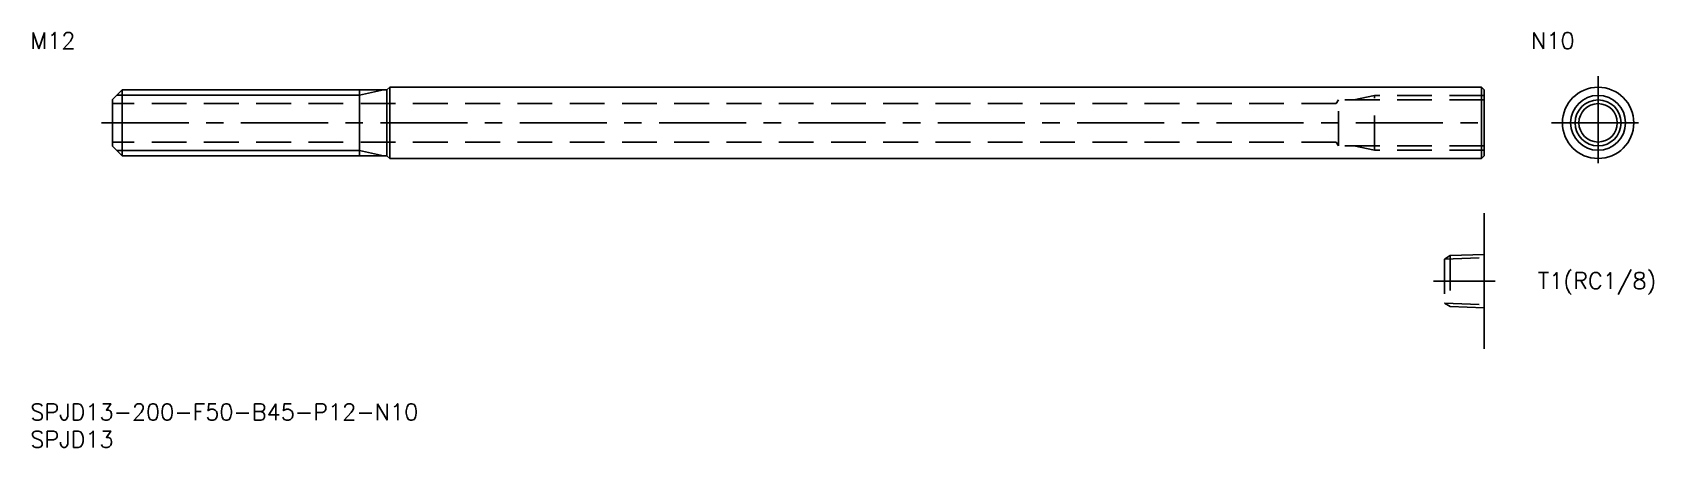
# Model space of a CAD drawing. Extents: x 0 to 296, y -8 to 68.
import ezdxf

# ---------------------------------------------------------------- set-up
doc = ezdxf.new("R2010")
doc.units = 0
doc.header["$LTSCALE"] = 0.5
doc.linetypes.add('CENTER', pattern=[50.8, 31.75, -6.35, 6.35, -6.35])
doc.linetypes.add('DASHED', pattern=[19.05, 12.7, -6.35])
for name, color, linetype in [('MSM_CENTER', 1, 'CENTER'), ('MSM_CONTINUOUS', 7, 'CONTINUOUS'), ('MSM_DASHED', 4, 'DASHED'), ('MSM_NARROW', 5, 'CONTINUOUS'), ('MSM_PART_NUMBER', 7, 'CONTINUOUS')]:
    doc.layers.add(name, color=color, linetype=linetype)
doc.styles.get("Standard").update_dxf_attribs({"font": 'txt.shx', "height": 1, "bigfont": 'bigfont.shx'})

# ---------------------------------------------------------------- blocks, each defined once
blk = doc.blocks.new('*U4')
at = {"layer": 'MSM_PART_NUMBER'}
blk.add_text('SPJD13-200-F50-B45-P12-N10', height=3, dxfattribs=at).set_placement((0, -3))
blk = doc.blocks.new('*U5')
at = {"layer": 'MSM_PART_NUMBER'}
blk.add_text('SPJD13', height=3, dxfattribs=at).set_placement((0, -8))
blk = doc.blocks.new('*U6')
at = {"layer": 'MSM_PART_NUMBER'}
blk.add_text('T1(RC1/8)', height=3, dxfattribs=at).set_placement((274.78, 20.93))
blk = doc.blocks.new('*U7')
at = {"layer": 'MSM_PART_NUMBER'}
blk.add_text('M12', height=3, dxfattribs=at).set_placement((0, 64.728))
blk = doc.blocks.new('*U8')
at = {"layer": 'MSM_PART_NUMBER'}
blk.add_text('N10', height=3, rotation=360, dxfattribs=at).set_placement((273.5, 64.728))

msp = doc.modelspace()

# ---------------------------------------------------------------- linework, layer by layer
at = {"layer": 'MSM_CENTER'}
for p, q in [((285.75, 59.73), (285.75, 42.73)), ((13, 51.23), (267, 51.23)), ((277.25, 51.23), (294.25, 51.23)), ((267, 22.36), (255.73, 22.36))]:
    msp.add_line(p, q, dxfattribs=at)
at = {"layer": 'MSM_CONTINUOUS'}
for p, q in [((16.75, 57.23), (15, 55.48)), ((65, 57.23), (16.75, 57.23)), ((16.75, 57.23), (16.75, 45.23)), ((60, 45.23), (60, 57.23)), ((65, 57.23), (65.5, 57.73)), ((65, 57.23), (65, 45.23)), ((65.5, 57.73), (264.5, 57.73)), ((65.5, 57.73), (65.5, 44.73)), ((264.5, 57.73), (264.5, 44.73)), ((265, 57.23), (264.5, 57.73)), ((265, 57.23), (265, 45.23)), ((15, 46.98), (15, 55.48)), ((16.75, 45.23), (15, 46.98)), ((65, 45.23), (16.75, 45.23)), ((65.5, 44.73), (65, 45.23)), ((65.5, 44.73), (264.5, 44.73)), ((264.5, 44.73), (265, 45.23)), ((265, 34.73), (265, 10))]:
    msp.add_line(p, q, dxfattribs=at)
for radius in [6.5, 4.19, 3.5]:
    msp.add_circle((285.75, 51.23), radius, dxfattribs=at)
at = {"layer": 'MSM_DASHED'}
for p, q in [((245, 56.23), (241.25, 55.42)), ((245, 46.23), (245, 56.23)), ((265, 56.23), (245, 56.23)), ((238.02, 54.73), (15, 54.73)), ((238.42, 55.42), (238.02, 54.73)), ((238.42, 47.04), (238.42, 55.42)), ((265, 55.42), (238.42, 55.42)), ((238.02, 47.73), (15, 47.73)), ((238.42, 47.04), (238.02, 47.73)), ((265, 47.04), (238.42, 47.04)), ((245, 46.23), (241.25, 47.04)), ((265, 46.23), (245, 46.23)), ((258.8, 27.01), (257.73, 26.39)), ((257.73, 26.39), (265, 26.65)), ((258.8, 27.01), (265, 27.23)), ((258.8, 27.01), (258.8, 17.72)), ((257.73, 26.39), (257.73, 18.33)), ((257.73, 18.33), (265, 18.08)), ((257.73, 18.33), (258.8, 17.72)), ((258.8, 17.72), (265, 17.5))]:
    msp.add_line(p, q, dxfattribs=at)
at = {"layer": 'MSM_NARROW'}
for p, q in [((60, 56.28), (15.8, 56.28)), ((60, 56.28), (64.37, 57.23)), ((60, 46.18), (15.8, 46.18)), ((60, 46.18), (64.37, 45.23))]:
    msp.add_line(p, q, dxfattribs=at)
msp.add_circle((285.75, 51.23), 5, dxfattribs=at)

# ---------------------------------------------------------------- block references
at = {"layer": 'MSM_CONTINUOUS'}
for name in ['*U7', '*U8', '*U6', '*U4', '*U5']:
    msp.add_blockref(name, (0, 0), dxfattribs=at)

doc.saveas('drawing.dxf')
